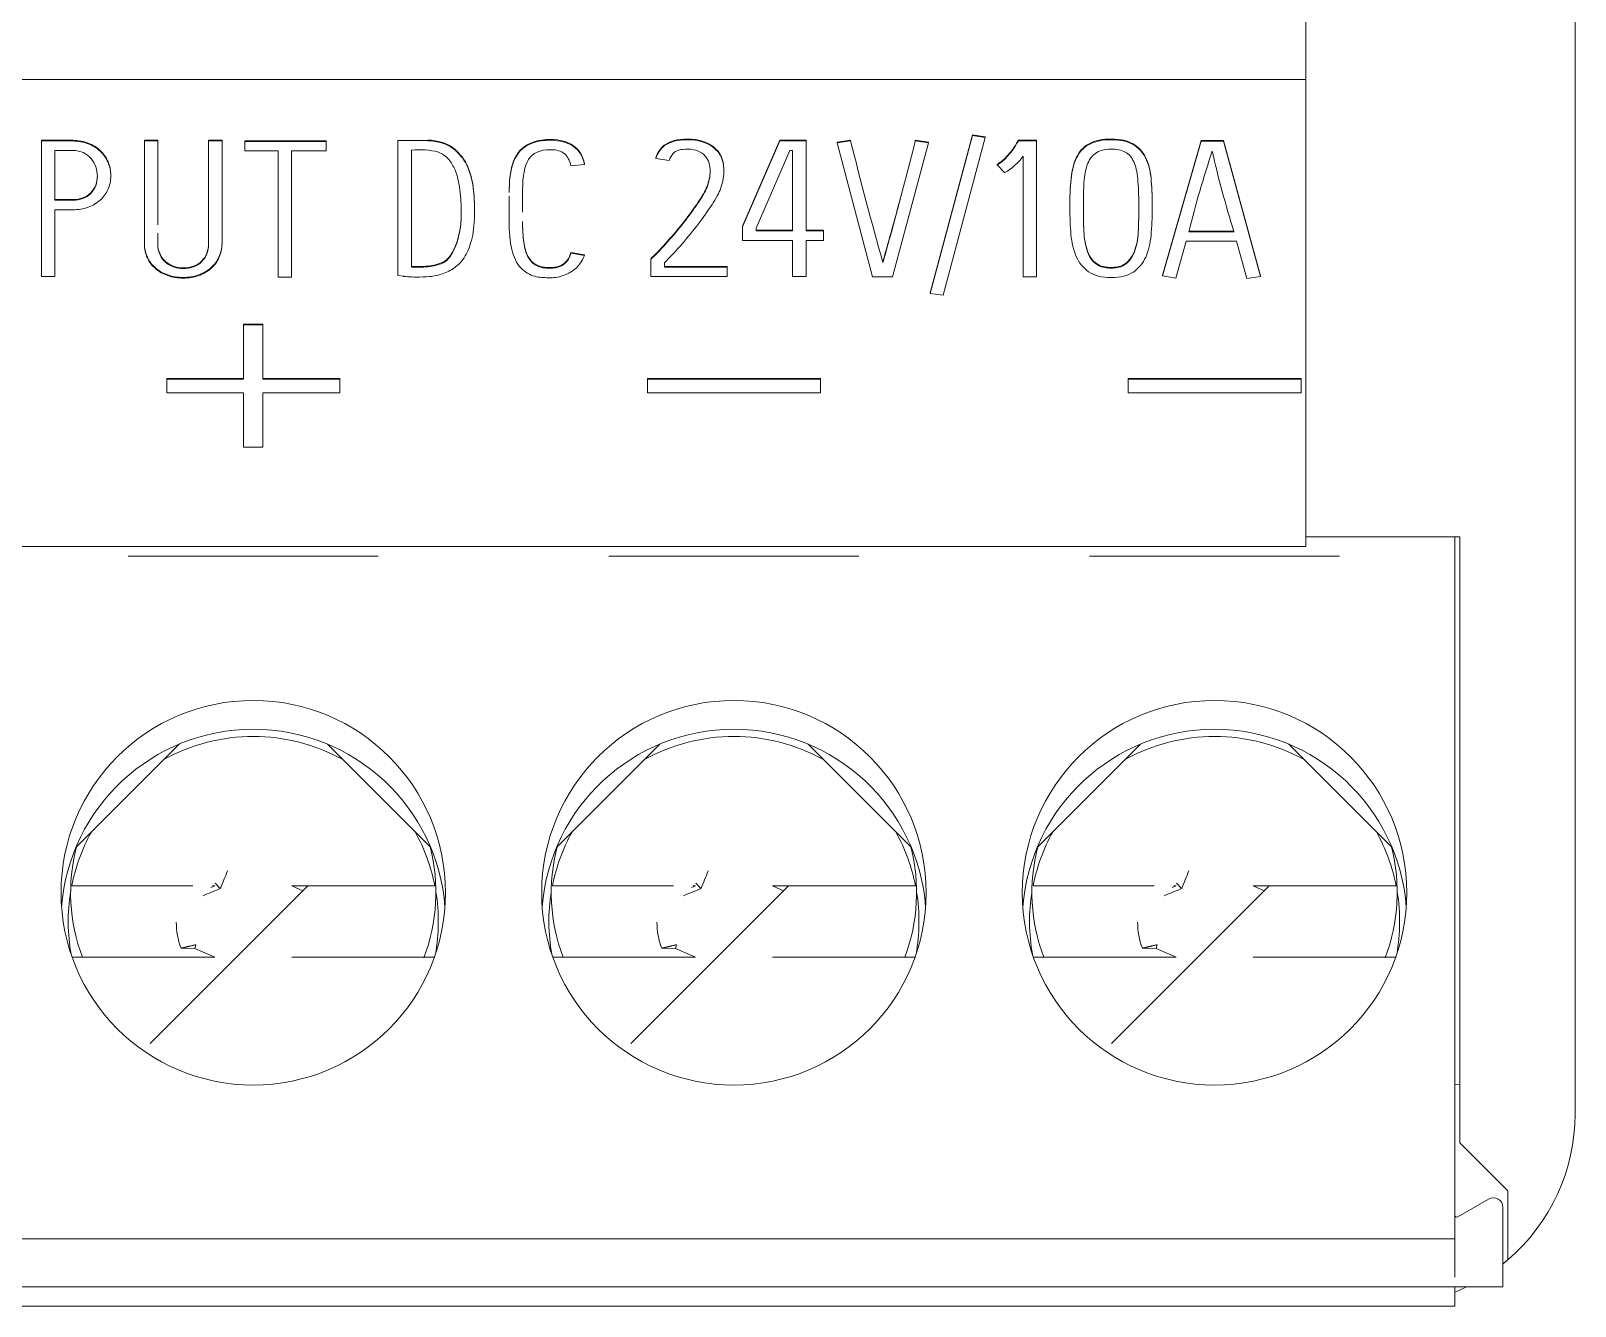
# Model space of a CAD drawing. Header units: millimetres. Extents: x 0 to 14510, y -7775 to 297.
# Drawn here: x 1451.96 to 1468.02, y -1924.46 to -1911.19 of the extents above; entities that cross this region are included whole.
import ezdxf

# ---------------------------------------------------------------- set-up
doc = ezdxf.new("R2010")
doc.units = ezdxf.units.MM
doc.layers.add('eProC - L2', color=41, linetype='Continuous', lineweight=20)

msp = doc.modelspace()

# ---------------------------------------------------------------- linework, layer by layer
at = {"layer": 'eProC - L2', "linetype": 'Continuous'}
for p, q in [((1468.019, -1892.975), (1468.019, -1922.457)), ((1465.219, -1911.699), (1465.219, -1902.681)), ((1465.219, -1911.699), (1465.219, -1906.121)), ((1400.515, -1911.699), (1465.219, -1911.699)), ((1465.219, -1911.699), (1465.219, -1912.053)), ((1465.219, -1912.053), (1465.219, -1911.699)), ((1465.219, -1912.053), (1465.219, -1916.557)), ((1465.219, -1916.457), (1465.219, -1912.053)), ((1452.067, -1912.338), (1452.067, -1912.331)), ((1452.067, -1912.331), (1452.391, -1912.331)), ((1452.067, -1912.338), (1452.391, -1912.338)), ((1452.067, -1913.748), (1452.067, -1912.338)), ((1453.136, -1912.338), (1453.136, -1912.331)), ((1453.136, -1912.331), (1453.275, -1912.331)), ((1453.136, -1912.338), (1453.275, -1912.338)), ((1453.275, -1912.338), (1453.275, -1912.331)), ((1453.804, -1912.338), (1453.804, -1912.331)), ((1453.804, -1912.331), (1453.944, -1912.331)), ((1453.804, -1912.338), (1453.944, -1912.338)), ((1453.944, -1912.338), (1453.944, -1912.331)), ((1454.18, -1912.344), (1454.18, -1912.336)), ((1454.18, -1912.336), (1455.027, -1912.336)), ((1454.18, -1912.344), (1455.027, -1912.344)), ((1454.18, -1912.442), (1454.18, -1912.344)), ((1455.027, -1912.344), (1455.027, -1912.336)), ((1455.027, -1912.344), (1455.027, -1912.442)), ((1455.774, -1912.335), (1455.774, -1912.328)), ((1455.774, -1913.738), (1455.774, -1912.335)), ((1456.084, -1912.335), (1456.084, -1912.328)), ((1459.357, -1913.223), (1459.747, -1912.331)), ((1459.357, -1913.23), (1459.747, -1912.338)), ((1459.747, -1912.338), (1459.747, -1912.331)), ((1459.747, -1912.331), (1460.019, -1912.331)), ((1459.747, -1912.338), (1460.019, -1912.338)), ((1460.019, -1912.338), (1460.019, -1912.331)), ((1460.019, -1912.338), (1460.019, -1913.274)), ((1460.344, -1912.349), (1460.483, -1912.328)), ((1460.344, -1912.356), (1460.483, -1912.335)), ((1460.344, -1912.356), (1460.344, -1912.349)), ((1460.711, -1913.751), (1460.344, -1912.356)), ((1460.483, -1912.335), (1460.483, -1912.328)), ((1461.293, -1912.356), (1460.92, -1913.751)), ((1461.155, -1912.338), (1461.155, -1912.331)), ((1461.155, -1912.331), (1461.293, -1912.349)), ((1461.155, -1912.338), (1461.293, -1912.356)), ((1461.293, -1912.356), (1461.293, -1912.349)), ((1461.31, -1913.918), (1461.75, -1912.274)), ((1461.31, -1913.925), (1461.75, -1912.281)), ((1461.884, -1912.301), (1461.444, -1913.943)), ((1461.75, -1912.281), (1461.75, -1912.274)), ((1461.75, -1912.274), (1461.884, -1912.294)), ((1461.75, -1912.281), (1461.884, -1912.301)), ((1461.884, -1912.301), (1461.884, -1912.294)), ((1462.229, -1912.338), (1462.229, -1912.331)), ((1462.229, -1912.331), (1462.418, -1912.331)), ((1462.229, -1912.338), (1462.418, -1912.338)), ((1462.418, -1912.338), (1462.418, -1912.331)), ((1462.418, -1912.338), (1462.418, -1913.751)), ((1463.727, -1913.735), (1464.131, -1912.334)), ((1463.727, -1913.742), (1464.131, -1912.341)), ((1464.131, -1912.341), (1464.131, -1912.334)), ((1464.131, -1912.334), (1464.36, -1912.334)), ((1464.131, -1912.341), (1464.36, -1912.341)), ((1464.36, -1912.341), (1464.36, -1912.334)), ((1464.36, -1912.334), (1464.745, -1913.74)), ((1464.36, -1912.341), (1464.745, -1913.747)), ((1452.206, -1912.436), (1452.206, -1912.955)), ((1454.528, -1912.442), (1454.18, -1912.442)), ((1454.528, -1913.754), (1454.528, -1912.442)), ((1455.027, -1912.442), (1454.668, -1912.442)), ((1454.668, -1912.442), (1454.668, -1913.754)), ((1455.914, -1912.435), (1455.914, -1913.652)), ((1458.456, -1912.519), (1458.456, -1912.512)), ((1458.594, -1912.542), (1458.456, -1912.519)), ((1459.852, -1912.438), (1459.499, -1913.245)), ((1459.877, -1912.438), (1459.852, -1912.438)), ((1459.877, -1913.274), (1459.877, -1912.438)), ((1462.278, -1913.751), (1462.278, -1912.496)), ((1457.714, -1912.581), (1457.574, -1912.595)), ((1457.714, -1912.581), (1457.714, -1912.574)), ((1459.163, -1912.632), (1459.163, -1912.625)), ((1462.008, -1912.586), (1462.008, -1912.579)), ((1462.088, -1912.668), (1462.008, -1912.586)), ((1452.786, -1912.703), (1452.786, -1912.696)), ((1463.62, -1913.006), (1463.62, -1912.999)), ((1452.206, -1913.053), (1452.206, -1913.748)), ((1456.571, -1913.074), (1456.571, -1913.067)), ((1462.763, -1913.035), (1462.763, -1913.042)), ((1462.904, -1913.041), (1462.904, -1913.042)), ((1459.357, -1913.23), (1459.357, -1913.223)), ((1459.357, -1913.373), (1459.357, -1913.23)), ((1459.499, -1913.245), (1459.499, -1913.274)), ((1459.499, -1913.267), (1459.877, -1913.267)), ((1459.499, -1913.274), (1459.877, -1913.274)), ((1460.019, -1913.267), (1460.202, -1913.267)), ((1460.019, -1913.274), (1460.202, -1913.274)), ((1460.202, -1913.274), (1460.202, -1913.267)), ((1460.202, -1913.274), (1460.202, -1913.373)), ((1464.001, -1913.282), (1464.471, -1913.282)), ((1464.003, -1913.275), (1464.471, -1913.275)), ((1457.574, -1913.505), (1457.574, -1913.498)), ((1457.574, -1913.498), (1457.714, -1913.521)), ((1459.877, -1913.373), (1459.357, -1913.373)), ((1459.877, -1913.748), (1459.877, -1913.373)), ((1460.202, -1913.373), (1460.019, -1913.373)), ((1460.019, -1913.373), (1460.019, -1913.748)), ((1463.973, -1913.38), (1463.865, -1913.764)), ((1464.498, -1913.38), (1463.973, -1913.38)), ((1464.606, -1913.767), (1464.498, -1913.38)), ((1457.574, -1913.505), (1457.714, -1913.528)), ((1457.714, -1913.528), (1457.714, -1913.521)), ((1458.406, -1913.565), (1458.416, -1913.551)), ((1458.406, -1913.572), (1458.416, -1913.558)), ((1458.406, -1913.572), (1458.406, -1913.565)), ((1458.406, -1913.748), (1458.406, -1913.572)), ((1458.416, -1913.558), (1458.416, -1913.551)), ((1458.547, -1913.605), (1458.547, -1913.649)), ((1458.547, -1913.642), (1459.198, -1913.642)), ((1458.547, -1913.649), (1459.198, -1913.649)), ((1459.198, -1913.649), (1459.198, -1913.642)), ((1459.198, -1913.649), (1459.198, -1913.748)), ((1460.818, -1913.6), (1460.818, -1913.593)), ((1463.193, -1913.66), (1463.193, -1913.653)), ((1452.206, -1913.748), (1452.067, -1913.748)), ((1454.668, -1913.754), (1454.528, -1913.754)), ((1455.833, -1913.745), (1455.774, -1913.738)), ((1459.198, -1913.748), (1458.406, -1913.748)), ((1460.019, -1913.748), (1459.877, -1913.748)), ((1460.92, -1913.751), (1460.711, -1913.751)), ((1462.418, -1913.751), (1462.278, -1913.751)), ((1463.727, -1913.742), (1463.727, -1913.735)), ((1463.865, -1913.764), (1463.727, -1913.742)), ((1464.745, -1913.747), (1464.606, -1913.767)), ((1464.745, -1913.747), (1464.745, -1913.74)), ((1461.31, -1913.925), (1461.31, -1913.918)), ((1461.444, -1913.943), (1461.31, -1913.925)), ((1454.169, -1914.25), (1454.169, -1914.243)), ((1454.369, -1914.243), (1454.169, -1914.243)), ((1454.169, -1914.25), (1454.169, -1914.816)), ((1454.369, -1914.25), (1454.169, -1914.25)), ((1454.369, -1914.25), (1454.369, -1914.243)), ((1454.369, -1914.816), (1454.369, -1914.25)), ((1453.369, -1914.816), (1453.369, -1914.808)), ((1454.169, -1914.808), (1453.369, -1914.808)), ((1454.169, -1914.816), (1453.369, -1914.816)), ((1453.369, -1914.816), (1453.369, -1914.957)), ((1455.169, -1914.808), (1454.369, -1914.808)), ((1455.169, -1914.816), (1454.369, -1914.816)), ((1455.169, -1914.816), (1455.169, -1914.808)), ((1455.169, -1914.957), (1455.169, -1914.816)), ((1458.369, -1914.816), (1458.369, -1914.808)), ((1458.369, -1914.808), (1460.169, -1914.808)), ((1458.369, -1914.957), (1458.369, -1914.816)), ((1458.369, -1914.816), (1460.169, -1914.816)), ((1460.169, -1914.816), (1460.169, -1914.808)), ((1460.169, -1914.816), (1460.169, -1914.957)), ((1463.369, -1914.816), (1463.369, -1914.808)), ((1463.369, -1914.808), (1465.169, -1914.808)), ((1463.369, -1914.957), (1463.369, -1914.816)), ((1463.369, -1914.816), (1465.169, -1914.816)), ((1465.169, -1914.816), (1465.169, -1914.808)), ((1465.169, -1914.816), (1465.169, -1914.957)), ((1453.369, -1914.957), (1454.169, -1914.957)), ((1454.169, -1914.957), (1454.169, -1915.523)), ((1454.369, -1914.957), (1455.169, -1914.957)), ((1454.369, -1915.523), (1454.369, -1914.957)), ((1460.169, -1914.957), (1458.369, -1914.957)), ((1465.169, -1914.957), (1463.369, -1914.957)), ((1454.169, -1915.523), (1454.369, -1915.523)), ((1466.819, -1916.457), (1465.219, -1916.457)), ((1466.769, -1916.457), (1466.769, -1916.681)), ((1466.819, -1922.757), (1466.819, -1916.457)), ((1466.819, -1916.457), (1466.819, -1922.149)), ((1465.219, -1916.557), (1436.619, -1916.557)), ((1452.969, -1916.657), (1455.569, -1916.657)), ((1457.969, -1916.657), (1460.569, -1916.657)), ((1462.969, -1916.657), (1465.569, -1916.657)), ((1466.769, -1916.873), (1466.769, -1916.657)), ((1466.769, -1916.873), (1466.769, -1917.173)), ((1466.769, -1922.357), (1466.769, -1917.173)), ((1452.424, -1919.686), (1453.499, -1918.611)), ((1455.04, -1918.611), (1456.115, -1919.686)), ((1457.424, -1919.686), (1458.499, -1918.611)), ((1460.04, -1918.611), (1461.115, -1919.686)), ((1462.424, -1919.686), (1463.499, -1918.611)), ((1465.04, -1918.611), (1466.115, -1919.686)), ((1455.174, -1918.757), (1455.18, -1918.751)), ((1460.174, -1918.757), (1460.18, -1918.751)), ((1465.174, -1918.757), (1465.18, -1918.751)), ((1453.872, -1920.059), (1453.926, -1920.114)), ((1458.872, -1920.059), (1458.926, -1920.114)), ((1463.872, -1920.059), (1463.926, -1920.114)), ((1452.381, -1920.085), (1452.585, -1920.085)), ((1452.585, -1920.085), (1453.641, -1920.085)), ((1454.836, -1920.085), (1453.196, -1921.725)), ((1453.828, -1920.103), (1453.868, -1920.085)), ((1453.846, -1920.085), (1453.868, -1920.085)), ((1454.897, -1920.085), (1454.671, -1920.085)), ((1454.671, -1920.085), (1454.785, -1920.136)), ((1454.897, -1920.085), (1455.954, -1920.085)), ((1455.954, -1920.085), (1456.158, -1920.085)), ((1457.381, -1920.085), (1457.585, -1920.085)), ((1457.585, -1920.085), (1458.641, -1920.085)), ((1459.836, -1920.085), (1458.196, -1921.725)), ((1458.828, -1920.103), (1458.868, -1920.085)), ((1458.846, -1920.085), (1458.868, -1920.085)), ((1459.897, -1920.085), (1459.671, -1920.085)), ((1459.671, -1920.085), (1459.785, -1920.136)), ((1459.897, -1920.085), (1460.954, -1920.085)), ((1460.954, -1920.085), (1461.158, -1920.085)), ((1462.381, -1920.085), (1462.585, -1920.085)), ((1462.585, -1920.085), (1463.641, -1920.085)), ((1464.836, -1920.085), (1463.196, -1921.725)), ((1463.828, -1920.103), (1463.868, -1920.085)), ((1463.846, -1920.085), (1463.868, -1920.085)), ((1464.897, -1920.085), (1464.671, -1920.085)), ((1464.671, -1920.085), (1464.785, -1920.136)), ((1464.897, -1920.085), (1465.954, -1920.085)), ((1465.954, -1920.085), (1466.158, -1920.085)), ((1453.662, -1920.736), (1453.67, -1920.698)), ((1458.662, -1920.736), (1458.67, -1920.698)), ((1463.662, -1920.736), (1463.67, -1920.698)), ((1452.585, -1920.828), (1452.381, -1920.828)), ((1452.585, -1920.828), (1453.641, -1920.828)), ((1453.662, -1920.736), (1453.518, -1920.734)), ((1453.641, -1920.828), (1453.868, -1920.828)), ((1453.868, -1920.828), (1453.662, -1920.736)), ((1454.897, -1920.828), (1454.671, -1920.828)), ((1454.897, -1920.828), (1455.954, -1920.828)), ((1456.158, -1920.828), (1455.954, -1920.828)), ((1457.585, -1920.828), (1457.381, -1920.828)), ((1457.585, -1920.828), (1458.641, -1920.828)), ((1458.662, -1920.736), (1458.518, -1920.734)), ((1458.641, -1920.828), (1458.868, -1920.828)), ((1458.868, -1920.828), (1458.662, -1920.736)), ((1459.897, -1920.828), (1459.671, -1920.828)), ((1459.897, -1920.828), (1460.954, -1920.828)), ((1461.158, -1920.828), (1460.954, -1920.828)), ((1462.585, -1920.828), (1462.381, -1920.828)), ((1462.585, -1920.828), (1463.641, -1920.828)), ((1463.662, -1920.736), (1463.518, -1920.734)), ((1463.641, -1920.828), (1463.868, -1920.828)), ((1463.868, -1920.828), (1463.662, -1920.736)), ((1464.897, -1920.828), (1464.671, -1920.828)), ((1464.897, -1920.828), (1465.954, -1920.828)), ((1466.158, -1920.828), (1465.954, -1920.828)), ((1466.819, -1922.149), (1466.769, -1922.153)), ((1466.769, -1922.357), (1466.769, -1922.657)), ((1466.769, -1922.357), (1466.769, -1923.257)), ((1466.819, -1922.757), (1467.212, -1923.15)), ((1466.769, -1923.257), (1466.769, -1923.757)), ((1467.212, -1923.15), (1467.319, -1923.257)), ((1467.319, -1923.257), (1467.319, -1923.976)), ((1466.799, -1923.528), (1467.119, -1923.343)), ((1467.269, -1923.43), (1467.269, -1924.257)), ((1436.769, -1923.757), (1466.769, -1923.757)), ((1466.769, -1923.757), (1466.769, -1924.157)), ((1437.269, -1924.257), (1467.269, -1924.257)), ((1466.769, -1924.257), (1466.769, -1924.457)), ((1436.769, -1924.457), (1466.769, -1924.457))]:
    msp.add_line(p, q, dxfattribs=at)
for centre in [(1454.269, -1920.157), (1459.269, -1920.157), (1464.269, -1920.157)]:
    msp.add_circle(centre, 2, dxfattribs=at)
for centre, radius, start, end in [((1455.929, -1919.053), 6.72, 88.6783, 91.3217), ((1506.89, -1900.725), 47.838, 194.0465, 195.614), ((1423.1, -1902.837), 39.224, 344.0728, 345.9815), ((1423.1, -1902.83), 39.224, 345.9724, 345.9815), ((1456.004, -1913.174), 0.745, 75.1258, 96.9356), ((1458.716, -1912.594), 0.273, 129.1977, 162.6219), ((1458.716, -1912.601), 0.273, 129.1977, 162.6219), ((1461.769, -1912.122), 0.632, 300.3461, 323.7656), ((1474.103, -1915.773), 10.405, 161.3386, 166.1456), ((1474.367, -1910.163), 10.376, 192.6956, 197.4886), ((1423.1, -1902.83), 39.224, 344.0728, 345.1315), ((1454.269, -1920.457), 2, 4.3012, 175.6988), ((1459.269, -1920.457), 2, 4.3012, 175.6988), ((1464.269, -1920.457), 2, 4.3012, 175.6988), ((1454.269, -1920.457), 1.925, 61.0462, 118.9538), ((1459.269, -1920.457), 1.925, 61.0462, 118.9538), ((1464.269, -1920.457), 1.925, 61.0462, 118.9538), ((1454.269, -1920.457), 1.925, 151.0462, 168.8748), ((1454.269, -1920.457), 1.925, 11.1252, 28.9538), ((1459.269, -1920.457), 1.925, 151.0462, 168.8748), ((1459.269, -1920.457), 1.925, 11.1252, 28.9538), ((1464.269, -1920.457), 1.925, 151.0462, 168.8748), ((1464.269, -1920.457), 1.925, 11.1252, 28.9538), ((1454.269, -1920.157), 1.9, 165.4541, 200.6946), ((1454.269, -1920.157), 1.9, 339.1032, 14.5459), ((1459.269, -1920.157), 1.9, 165.4541, 200.6946), ((1459.269, -1920.157), 1.9, 339.3054, 14.5459), ((1464.269, -1920.157), 1.9, 165.4541, 200.6946), ((1464.269, -1920.157), 1.9, 339.1032, 14.5459), ((1442.845, -1915.528), 11.993, 337.5205, 338.4637), ((1447.845, -1915.528), 11.993, 337.5205, 338.4637), ((1452.845, -1915.528), 11.993, 337.5205, 338.4637), ((1454.269, -1920.457), 1.925, 170.7516, 190.192), ((1449.341, -1909.033), 11.992, 291.5364, 292.4795), ((1454.269, -1920.457), 1.925, 349.808, 9.2484), ((1459.269, -1920.457), 1.925, 170.7516, 190.192), ((1454.341, -1909.033), 11.992, 291.5364, 292.4795), ((1459.269, -1920.457), 1.925, 349.808, 9.2484), ((1464.269, -1920.457), 1.925, 170.7516, 190.192), ((1459.341, -1909.033), 11.992, 291.5364, 292.4795), ((1464.269, -1920.457), 1.925, 349.808, 9.2484), ((1454.269, -1920.457), 0.801, 180.4339, 200.2434), ((1459.269, -1920.457), 0.801, 180.4339, 200.2434), ((1464.269, -1920.457), 0.801, 180.4339, 200.2434), ((1466.019, -1922.457), 2, 310.5416, 0), ((1467.169, -1923.43), 0.1, 0, 120), ((1466.789, -1923.511), 0.02, 180, 300), ((1466.019, -1922.457), 2, 308.6881, 310.5416), ((1466.019, -1922.457), 2, 292.0293, 295.8393)]:
    msp.add_arc(centre, radius, start, end, dxfattribs=at)
for points, knots in [([(1452.391, -1912.338), (1452.449, -1912.338), (1452.501, -1912.348), (1452.599, -1912.385), (1452.641, -1912.411), (1452.676, -1912.444), (1452.711, -1912.476), (1452.738, -1912.514), (1452.758, -1912.56), (1452.777, -1912.605), (1452.786, -1912.652), (1452.786, -1912.753), (1452.777, -1912.801), (1452.738, -1912.886), (1452.71, -1912.923), (1452.676, -1912.954), (1452.641, -1912.985), (1452.599, -1913.01), (1452.501, -1913.045), (1452.448, -1913.054), (1452.391, -1913.053), (1452.329, -1913.052), (1452.268, -1913.053), (1452.206, -1913.053)], [0, 0, 0, 0, 0.103248, 0.103248, 0.206496, 0.206496, 0.206496, 0.320516, 0.320516, 0.320516, 0.442342, 0.442342, 0.561953, 0.561953, 0.681564, 0.681564, 0.681564, 0.783483, 0.783483, 0.885402, 0.885402, 0.885402, 1, 1, 1, 1]), ([(1452.391, -1912.331), (1452.449, -1912.331), (1452.501, -1912.341), (1452.599, -1912.378), (1452.641, -1912.404), (1452.676, -1912.437), (1452.711, -1912.469), (1452.738, -1912.507), (1452.758, -1912.553), (1452.777, -1912.598), (1452.786, -1912.645), (1452.786, -1912.696)], [0, 0, 0, 0, 0.103248, 0.103248, 0.2064961, 0.2064961, 0.2064961, 0.3205159, 0.3205159, 0.3205159, 0.4423421, 0.4423421, 0.4423421, 0.4423421]), ([(1453.944, -1912.366), (1453.944, -1912.712), (1453.944, -1913.057), (1453.944, -1913.403), (1453.944, -1913.456), (1453.933, -1913.503), (1453.891, -1913.59), (1453.862, -1913.628), (1453.826, -1913.659), (1453.789, -1913.69), (1453.748, -1913.715), (1453.699, -1913.732), (1453.65, -1913.749), (1453.597, -1913.757), (1453.483, -1913.757), (1453.429, -1913.748), (1453.332, -1913.715), (1453.29, -1913.691), (1453.253, -1913.659), (1453.217, -1913.629), (1453.188, -1913.59), (1453.146, -1913.503), (1453.136, -1913.456), (1453.136, -1913.403), (1453.136, -1913.045), (1453.136, -1912.688), (1453.136, -1912.331)], [0.0111349, 0.0111349, 0.0111349, 0.0111349, 0.3393097, 0.3393097, 0.3393097, 0.3828558, 0.3828558, 0.4264019, 0.4264019, 0.4264019, 0.4630389, 0.4630389, 0.4630389, 0.5005131, 0.5005131, 0.5371357, 0.5371357, 0.5737583, 0.5737583, 0.5737583, 0.6172229, 0.6172229, 0.6606874, 0.6606874, 0.6606874, 1, 1, 1, 1]), ([(1453.944, -1912.338), (1453.944, -1912.695), (1453.944, -1913.053), (1453.944, -1913.41), (1453.944, -1913.463), (1453.933, -1913.51), (1453.891, -1913.597), (1453.862, -1913.636), (1453.826, -1913.666), (1453.789, -1913.697), (1453.748, -1913.722), (1453.699, -1913.739), (1453.65, -1913.756), (1453.597, -1913.764), (1453.483, -1913.764), (1453.429, -1913.755), (1453.332, -1913.722), (1453.29, -1913.698), (1453.253, -1913.666), (1453.217, -1913.636), (1453.188, -1913.597), (1453.146, -1913.51), (1453.136, -1913.463), (1453.136, -1913.41), (1453.136, -1913.053), (1453.136, -1912.695), (1453.136, -1912.338)], [0, 0, 0, 0, 0.33931, 0.33931, 0.33931, 0.382856, 0.382856, 0.426402, 0.426402, 0.426402, 0.463039, 0.463039, 0.463039, 0.500513, 0.500513, 0.537136, 0.537136, 0.573758, 0.573758, 0.573758, 0.617223, 0.617223, 0.660687, 0.660687, 0.660687, 1, 1, 1, 1]), ([(1453.275, -1913.298), (1453.275, -1913.335), (1453.275, -1913.373), (1453.275, -1913.411), (1453.275, -1913.454), (1453.283, -1913.492), (1453.299, -1913.524), (1453.314, -1913.556), (1453.336, -1913.582), (1453.361, -1913.603), (1453.385, -1913.624), (1453.413, -1913.639), (1453.445, -1913.649), (1453.477, -1913.66), (1453.508, -1913.665), (1453.619, -1913.665), (1453.684, -1913.642), (1453.732, -1913.594), (1453.78, -1913.547), (1453.804, -1913.486), (1453.804, -1913.411), (1453.804, -1913.053), (1453.804, -1912.696), (1453.804, -1912.338)], [0.3367044, 0.3367044, 0.3367044, 0.3367044, 0.3763451, 0.3763451, 0.3763451, 0.416712, 0.416712, 0.416712, 0.4485342, 0.4485342, 0.4485342, 0.4752263, 0.4752263, 0.4752263, 0.4980085, 0.4980085, 0.5559134, 0.5559134, 0.5559134, 0.6236448, 0.6236448, 0.6236448, 1, 1, 1, 1]), ([(1456.084, -1912.335), (1456.191, -1912.34), (1456.277, -1912.365), (1456.341, -1912.412), (1456.405, -1912.46), (1456.455, -1912.518), (1456.524, -1912.659), (1456.546, -1912.738), (1456.556, -1912.824), (1456.567, -1912.91), (1456.571, -1912.994), (1456.571, -1913.18), (1456.563, -1913.271), (1456.545, -1913.347), (1456.526, -1913.421), (1456.504, -1913.484), (1456.443, -1913.584), (1456.407, -1913.623), (1456.366, -1913.653), (1456.327, -1913.682), (1456.283, -1913.704), (1456.239, -1913.719), (1456.195, -1913.734), (1456.149, -1913.744), (1456.055, -1913.752), (1456.01, -1913.754), (1455.929, -1913.754), (1455.897, -1913.752), (1455.873, -1913.75), (1455.85, -1913.748), (1455.835, -1913.746), (1455.833, -1913.745)], [0, 0, 0, 0, 0.105776, 0.105776, 0.105776, 0.222541, 0.222541, 0.339306, 0.339306, 0.339306, 0.456396, 0.456396, 0.612971, 0.612971, 0.612971, 0.700843, 0.700843, 0.788715, 0.788715, 0.788715, 0.847324, 0.847324, 0.847324, 0.895996, 0.895996, 0.944668, 0.944668, 0.984751, 0.984751, 0.984751, 1, 1, 1, 1]), ([(1456.084, -1912.328), (1456.191, -1912.333), (1456.277, -1912.358), (1456.341, -1912.405), (1456.405, -1912.453), (1456.455, -1912.511), (1456.524, -1912.652), (1456.546, -1912.731), (1456.556, -1912.817), (1456.567, -1912.903), (1456.571, -1912.987), (1456.571, -1913.067)], [0, 0, 0, 0, 0.1057758, 0.1057758, 0.1057758, 0.2225407, 0.2225407, 0.3393056, 0.3393056, 0.3393056, 0.4563962, 0.4563962, 0.4563962, 0.4563962]), ([(1456.932, -1912.866), (1456.932, -1912.856), (1456.932, -1912.847), (1456.932, -1912.838), (1456.932, -1912.701), (1456.952, -1912.593), (1456.99, -1912.516), (1457.028, -1912.438), (1457.092, -1912.384), (1457.179, -1912.35)], [0.7131019, 0.7131019, 0.7131019, 0.7131019, 0.7269263, 0.7269263, 0.7269263, 0.8906961, 0.8906961, 0.8906961, 1, 1, 1, 1]), ([(1456.932, -1912.873), (1456.932, -1912.863), (1456.932, -1912.854), (1456.932, -1912.845), (1456.932, -1912.708), (1456.952, -1912.6), (1456.99, -1912.523), (1457.028, -1912.445), (1457.092, -1912.391), (1457.179, -1912.357)], [0.7131019, 0.7131019, 0.7131019, 0.7131019, 0.7269263, 0.7269263, 0.7269263, 0.8906961, 0.8906961, 0.8906961, 1, 1, 1, 1]), ([(1457.179, -1912.35), (1457.234, -1912.329), (1457.297, -1912.323), (1457.462, -1912.323), (1457.54, -1912.345), (1457.659, -1912.43), (1457.697, -1912.493), (1457.714, -1912.574)], [0, 0, 0, 0, 0.243781, 0.243781, 0.621891, 0.621891, 1, 1, 1, 1]), ([(1457.179, -1912.357), (1457.234, -1912.336), (1457.297, -1912.331), (1457.462, -1912.331), (1457.54, -1912.352), (1457.659, -1912.437), (1457.697, -1912.5), (1457.714, -1912.581)], [0, 0, 0, 0, 0.243781, 0.243781, 0.621891, 0.621891, 1, 1, 1, 1]), ([(1458.544, -1912.382), (1458.602, -1912.339), (1458.682, -1912.318), (1458.899, -1912.318), (1458.988, -1912.346), (1459.127, -1912.455), (1459.163, -1912.53), (1459.163, -1912.625)], [0, 0, 0, 0, 0.1197339, 0.1197339, 0.2469513, 0.2469513, 0.3741686, 0.3741686, 0.3741686, 0.3741686]), ([(1458.544, -1912.389), (1458.602, -1912.346), (1458.682, -1912.325), (1458.899, -1912.325), (1458.988, -1912.353), (1459.127, -1912.462), (1459.163, -1912.537), (1459.163, -1912.632), (1459.163, -1912.642), (1459.163, -1912.652), (1459.163, -1912.661), (1459.163, -1912.723), (1459.149, -1912.787), (1459.125, -1912.849), (1459.105, -1912.899), (1459.069, -1912.957), (1459.025, -1913.023), (1458.98, -1913.089), (1458.933, -1913.157), (1458.825, -1913.295), (1458.77, -1913.362), (1458.712, -1913.429), (1458.654, -1913.496), (1458.598, -1913.554), (1458.547, -1913.605)], [0, 0, 0, 0, 0.119734, 0.119734, 0.246951, 0.246951, 0.374169, 0.374169, 0.374169, 0.39084, 0.39084, 0.39084, 0.500936, 0.500936, 0.500936, 0.609611, 0.609611, 0.609611, 0.743716, 0.743716, 0.87782, 0.87782, 0.87782, 1, 1, 1, 1]), ([(1462.008, -1912.579), (1462.026, -1912.57), (1462.045, -1912.557), (1462.066, -1912.539), (1462.086, -1912.522), (1462.105, -1912.503), (1462.123, -1912.481), (1462.141, -1912.461), (1462.159, -1912.44), (1462.188, -1912.397), (1462.2, -1912.377), (1462.209, -1912.361), (1462.214, -1912.35), (1462.222, -1912.341), (1462.229, -1912.331)], [0, 0, 0, 0, 0.193535, 0.193535, 0.193535, 0.432318, 0.432318, 0.432318, 0.660697, 0.660697, 0.889076, 0.889076, 0.889076, 1, 1, 1, 1]), ([(1462.008, -1912.586), (1462.026, -1912.577), (1462.045, -1912.564), (1462.066, -1912.546), (1462.086, -1912.529), (1462.105, -1912.51), (1462.123, -1912.488), (1462.141, -1912.468), (1462.159, -1912.447), (1462.188, -1912.404), (1462.2, -1912.384), (1462.209, -1912.368), (1462.214, -1912.358), (1462.222, -1912.348), (1462.229, -1912.338)], [0, 0, 0, 0, 0.193535, 0.193535, 0.193535, 0.432318, 0.432318, 0.432318, 0.660697, 0.660697, 0.889076, 0.889076, 0.889076, 1, 1, 1, 1]), ([(1462.763, -1913.035), (1462.763, -1913.023), (1462.763, -1913.01), (1462.763, -1912.998), (1462.763, -1912.882), (1462.77, -1912.781), (1462.791, -1912.61), (1462.813, -1912.541), (1462.845, -1912.484), (1462.876, -1912.428), (1462.921, -1912.387), (1462.977, -1912.36), (1463.034, -1912.332), (1463.105, -1912.318), (1463.193, -1912.318)], [0.7486728, 0.7486728, 0.7486728, 0.7486728, 0.7593398, 0.7593398, 0.7593398, 0.8339244, 0.8339244, 0.9085089, 0.9085089, 0.9085089, 0.9539544, 0.9539544, 0.9539544, 1, 1, 1, 1]), ([(1463.193, -1912.325), (1463.289, -1912.325), (1463.365, -1912.342), (1463.421, -1912.375), (1463.478, -1912.409), (1463.521, -1912.455), (1463.551, -1912.514), (1463.582, -1912.574), (1463.6, -1912.646), (1463.608, -1912.73), (1463.616, -1912.813), (1463.62, -1912.905), (1463.62, -1913.005), (1463.62, -1913.017), (1463.62, -1913.03), (1463.62, -1913.042), (1463.62, -1913.139), (1463.616, -1913.231), (1463.608, -1913.317), (1463.6, -1913.404), (1463.581, -1913.48), (1463.553, -1913.545), (1463.523, -1913.611), (1463.482, -1913.662), (1463.424, -1913.701), (1463.366, -1913.739), (1463.291, -1913.758), (1463.094, -1913.758), (1463.017, -1913.739), (1462.902, -1913.658), (1462.859, -1913.605), (1462.83, -1913.538), (1462.801, -1913.472), (1462.782, -1913.396), (1462.775, -1913.31), (1462.768, -1913.224), (1462.763, -1913.135), (1462.763, -1913.042), (1462.763, -1913.03), (1462.763, -1913.017), (1462.763, -1913.005), (1462.763, -1912.889), (1462.77, -1912.788), (1462.791, -1912.618), (1462.813, -1912.548), (1462.845, -1912.491), (1462.876, -1912.435), (1462.921, -1912.394), (1462.977, -1912.367), (1463.034, -1912.34), (1463.105, -1912.325), (1463.193, -1912.325)], [0, 0, 0, 0, 0.049607, 0.049607, 0.049607, 0.098114, 0.098114, 0.098114, 0.161237, 0.161237, 0.161237, 0.240226, 0.240226, 0.240226, 0.250893, 0.250893, 0.250893, 0.32988, 0.32988, 0.32988, 0.396591, 0.396591, 0.396591, 0.448818, 0.448818, 0.448818, 0.501311, 0.501311, 0.553803, 0.553803, 0.605102, 0.605102, 0.605102, 0.671819, 0.671819, 0.671819, 0.748673, 0.748673, 0.748673, 0.75934, 0.75934, 0.75934, 0.833924, 0.833924, 0.908509, 0.908509, 0.908509, 0.953954, 0.953954, 0.953954, 1, 1, 1, 1]), ([(1463.193, -1912.318), (1463.289, -1912.318), (1463.365, -1912.335), (1463.421, -1912.368), (1463.478, -1912.402), (1463.521, -1912.448), (1463.551, -1912.507), (1463.582, -1912.567), (1463.6, -1912.639), (1463.608, -1912.723), (1463.616, -1912.806), (1463.62, -1912.897), (1463.62, -1912.998), (1463.62, -1912.998), (1463.62, -1912.998), (1463.62, -1912.999)], [0, 0, 0, 0, 0.049607, 0.049607, 0.049607, 0.0981139, 0.0981139, 0.0981139, 0.1612368, 0.1612368, 0.1612368, 0.2402255, 0.2402255, 0.2402255, 0.2404842, 0.2404842, 0.2404842, 0.2404842]), ([(1452.206, -1912.955), (1452.268, -1912.955), (1452.329, -1912.955), (1452.391, -1912.955), (1452.469, -1912.955), (1452.532, -1912.931), (1452.624, -1912.837), (1452.647, -1912.776), (1452.647, -1912.67), (1452.641, -1912.638), (1452.63, -1912.606), (1452.619, -1912.574), (1452.603, -1912.545), (1452.561, -1912.495), (1452.534, -1912.474), (1452.471, -1912.445), (1452.434, -1912.436), (1452.391, -1912.436), (1452.329, -1912.436), (1452.268, -1912.436), (1452.206, -1912.436)], [0, 0, 0, 0, 0.135572, 0.135572, 0.135572, 0.32386, 0.32386, 0.512148, 0.512148, 0.595567, 0.595567, 0.595567, 0.685189, 0.685189, 0.774811, 0.774811, 0.864433, 0.864433, 0.864433, 1, 1, 1, 1]), ([(1455.914, -1913.652), (1455.92, -1913.652), (1455.926, -1913.652), (1455.933, -1913.652), (1455.955, -1913.652), (1455.978, -1913.652), (1456.005, -1913.651), (1456.03, -1913.65), (1456.085, -1913.648), (1456.14, -1913.64), (1456.166, -1913.633), (1456.193, -1913.625), (1456.219, -1913.618), (1456.243, -1913.606), (1456.269, -1913.593), (1456.294, -1913.571), (1456.316, -1913.54), (1456.339, -1913.508), (1456.359, -1913.47), (1456.394, -1913.381), (1456.407, -1913.33), (1456.417, -1913.274), (1456.428, -1913.219), (1456.432, -1913.16), (1456.432, -1913.099), (1456.432, -1913.095), (1456.432, -1913.091), (1456.432, -1913.087), (1456.432, -1913.063), (1456.432, -1913.033), (1456.43, -1912.996), (1456.429, -1912.959), (1456.426, -1912.919), (1456.422, -1912.877), (1456.419, -1912.835), (1456.411, -1912.792), (1456.401, -1912.748), (1456.393, -1912.705), (1456.379, -1912.663), (1456.361, -1912.624), (1456.342, -1912.585), (1456.321, -1912.551), (1456.294, -1912.521), (1456.267, -1912.492), (1456.235, -1912.469), (1456.195, -1912.454)], [0, 0, 0, 0, 0.008856, 0.008856, 0.008856, 0.043656, 0.043656, 0.043656, 0.083236, 0.122815, 0.122815, 0.122815, 0.163946, 0.163946, 0.163946, 0.221652, 0.221652, 0.221652, 0.315776, 0.315776, 0.409899, 0.409899, 0.409899, 0.529733, 0.529733, 0.529733, 0.537957, 0.537957, 0.537957, 0.599958, 0.599958, 0.599958, 0.681019, 0.681019, 0.681019, 0.769548, 0.769548, 0.769548, 0.856043, 0.856043, 0.856043, 0.933529, 0.933529, 0.933529, 1, 1, 1, 1]), ([(1457.574, -1912.595), (1457.56, -1912.538), (1457.536, -1912.496), (1457.504, -1912.469), (1457.472, -1912.443), (1457.425, -1912.429), (1457.251, -1912.429), (1457.175, -1912.463), (1457.133, -1912.53), (1457.091, -1912.598), (1457.071, -1912.703), (1457.071, -1912.845), (1457.071, -1912.923), (1457.071, -1913.002), (1457.071, -1913.08)], [0, 0, 0, 0, 0.0711022, 0.0711022, 0.0711022, 0.1303217, 0.1303217, 0.233956, 0.233956, 0.233956, 0.3993716, 0.3993716, 0.3993716, 0.5209661, 0.5209661, 0.5209661, 0.5209661]), ([(1458.416, -1913.558), (1458.466, -1913.511), (1458.52, -1913.453), (1458.578, -1913.388), (1458.636, -1913.322), (1458.694, -1913.256), (1458.801, -1913.118), (1458.85, -1913.051), (1458.895, -1912.986), (1458.939, -1912.922), (1458.97, -1912.866), (1458.989, -1912.818), (1458.999, -1912.794), (1459.006, -1912.767), (1459.019, -1912.711), (1459.022, -1912.683), (1459.022, -1912.624), (1459.018, -1912.596), (1459.01, -1912.568), (1459.003, -1912.541), (1458.988, -1912.517), (1458.97, -1912.495), (1458.952, -1912.473), (1458.927, -1912.457), (1458.867, -1912.431), (1458.83, -1912.423), (1458.723, -1912.423), (1458.678, -1912.434), (1458.652, -1912.454), (1458.626, -1912.474), (1458.607, -1912.504), (1458.594, -1912.542)], [0, 0, 0, 0, 0.134005, 0.134005, 0.134005, 0.2838, 0.2838, 0.433595, 0.433595, 0.433595, 0.551635, 0.551635, 0.551635, 0.606495, 0.606495, 0.661354, 0.661354, 0.716214, 0.716214, 0.716214, 0.767821, 0.767821, 0.767821, 0.816081, 0.816081, 0.864341, 0.864341, 0.935999, 0.935999, 0.935999, 1, 1, 1, 1]), ([(1463.19, -1912.423), (1463.123, -1912.423), (1463.069, -1912.438), (1463.03, -1912.467), (1462.991, -1912.495), (1462.963, -1912.536), (1462.944, -1912.586), (1462.926, -1912.637), (1462.914, -1912.698), (1462.91, -1912.769), (1462.906, -1912.84), (1462.904, -1912.918), (1462.904, -1913.005), (1462.904, -1913.017), (1462.904, -1913.03), (1462.904, -1913.042), (1462.904, -1913.12), (1462.905, -1913.199), (1462.913, -1913.357), (1462.926, -1913.427), (1462.947, -1913.49), (1462.96, -1913.528), (1462.976, -1913.558), (1463.015, -1913.602), (1463.036, -1913.619), (1463.057, -1913.631), (1463.079, -1913.643), (1463.102, -1913.65), (1463.126, -1913.654), (1463.148, -1913.658), (1463.172, -1913.661), (1463.193, -1913.66)], [0, 0, 0, 0, 0.087119, 0.087119, 0.087119, 0.181136, 0.181136, 0.181136, 0.310097, 0.310097, 0.310097, 0.474684, 0.474684, 0.474684, 0.500595, 0.500595, 0.500595, 0.657442, 0.657442, 0.814289, 0.814289, 0.814289, 0.871595, 0.871595, 0.928902, 0.928902, 0.928902, 0.966628, 0.966628, 0.966628, 1, 1, 1, 1]), ([(1463.193, -1913.66), (1463.214, -1913.661), (1463.235, -1913.658), (1463.258, -1913.654), (1463.281, -1913.651), (1463.303, -1913.643), (1463.348, -1913.619), (1463.367, -1913.602), (1463.404, -1913.558), (1463.421, -1913.528), (1463.436, -1913.49), (1463.458, -1913.431), (1463.471, -1913.364), (1463.475, -1913.289), (1463.479, -1913.215), (1463.48, -1913.14), (1463.48, -1913.065), (1463.48, -1913.045), (1463.48, -1913.025), (1463.48, -1913.005), (1463.48, -1912.898), (1463.476, -1912.808), (1463.47, -1912.734), (1463.463, -1912.66), (1463.448, -1912.6), (1463.428, -1912.554), (1463.408, -1912.508), (1463.378, -1912.474), (1463.34, -1912.454), (1463.301, -1912.433), (1463.25, -1912.423), (1463.19, -1912.423)], [0, 0, 0, 0, 0.03266, 0.03266, 0.03266, 0.083048, 0.083048, 0.133437, 0.133437, 0.183826, 0.183826, 0.183826, 0.325067, 0.325067, 0.325067, 0.480863, 0.480863, 0.480863, 0.522874, 0.522874, 0.522874, 0.711702, 0.711702, 0.711702, 0.838424, 0.838424, 0.838424, 0.921904, 0.921904, 0.921904, 1, 1, 1, 1]), ([(1458.416, -1913.551), (1458.466, -1913.504), (1458.52, -1913.446), (1458.578, -1913.38), (1458.636, -1913.315), (1458.694, -1913.249), (1458.801, -1913.111), (1458.85, -1913.044), (1458.895, -1912.979), (1458.939, -1912.915), (1458.97, -1912.858), (1458.989, -1912.811), (1458.999, -1912.787), (1459.006, -1912.76), (1459.019, -1912.704), (1459.022, -1912.676), (1459.022, -1912.647), (1459.022, -1912.647), (1459.022, -1912.647)], [0, 0, 0, 0, 0.1340049, 0.1340049, 0.1340049, 0.2838002, 0.2838002, 0.4335955, 0.4335955, 0.4335955, 0.5516348, 0.5516348, 0.5516348, 0.6064946, 0.6064946, 0.6613544, 0.6613544, 0.6614152, 0.6614152, 0.6614152, 0.6614152]), ([(1452.206, -1912.948), (1452.268, -1912.948), (1452.329, -1912.948), (1452.391, -1912.948), (1452.469, -1912.948), (1452.532, -1912.924), (1452.624, -1912.83), (1452.647, -1912.769), (1452.647, -1912.696)], [0, 0, 0, 0, 0.1355722, 0.1355722, 0.1355722, 0.3238603, 0.3238603, 0.5118693, 0.5118693, 0.5118693, 0.5118693]), ([(1457.714, -1913.528), (1457.702, -1913.559), (1457.686, -1913.589), (1457.644, -1913.645), (1457.618, -1913.67), (1457.588, -1913.69), (1457.556, -1913.712), (1457.522, -1913.729), (1457.481, -1913.742), (1457.441, -1913.755), (1457.395, -1913.761), (1457.329, -1913.761), (1457.309, -1913.76), (1457.285, -1913.759), (1457.263, -1913.758), (1457.24, -1913.754), (1457.216, -1913.75), (1457.191, -1913.745), (1457.166, -1913.736), (1457.141, -1913.724), (1457.116, -1913.712), (1457.091, -1913.696), (1457.069, -1913.675), (1457.022, -1913.633), (1456.989, -1913.573), (1456.966, -1913.496), (1456.944, -1913.42), (1456.932, -1913.323), (1456.932, -1913.205), (1456.932, -1913.108), (1456.932, -1913.01), (1456.932, -1912.912)], [0, 0, 0, 0, 0.0471173, 0.0471173, 0.0942347, 0.0942347, 0.0942347, 0.140372, 0.140372, 0.140372, 0.1941412, 0.1941412, 0.2111209, 0.2111209, 0.2111209, 0.2363145, 0.2363145, 0.2363145, 0.2660562, 0.2660562, 0.2660562, 0.3014902, 0.3014902, 0.3014902, 0.3993594, 0.3993594, 0.3993594, 0.5460458, 0.5460458, 0.5460458, 0.6931469, 0.6931469, 0.6931469, 0.6931469]), ([(1463.193, -1913.653), (1463.214, -1913.654), (1463.235, -1913.651), (1463.258, -1913.647), (1463.281, -1913.644), (1463.303, -1913.636), (1463.348, -1913.612), (1463.367, -1913.595), (1463.404, -1913.55), (1463.421, -1913.521), (1463.436, -1913.483), (1463.458, -1913.424), (1463.471, -1913.357), (1463.475, -1913.282), (1463.479, -1913.208), (1463.48, -1913.132), (1463.48, -1913.058), (1463.48, -1913.038), (1463.48, -1913.018), (1463.48, -1912.998)], [0, 0, 0, 0, 0.0326598, 0.0326598, 0.0326598, 0.0830484, 0.0830484, 0.133437, 0.133437, 0.1838256, 0.1838256, 0.1838256, 0.3250673, 0.3250673, 0.3250673, 0.4808627, 0.4808627, 0.4808627, 0.5228739, 0.5228739, 0.5228739, 0.5228739]), ([(1455.914, -1913.645), (1455.92, -1913.645), (1455.926, -1913.645), (1455.933, -1913.645), (1455.955, -1913.645), (1455.978, -1913.645), (1456.005, -1913.644), (1456.03, -1913.643), (1456.085, -1913.641), (1456.14, -1913.633), (1456.166, -1913.626), (1456.193, -1913.618), (1456.219, -1913.611), (1456.243, -1913.599), (1456.269, -1913.585), (1456.294, -1913.563), (1456.316, -1913.533), (1456.339, -1913.501), (1456.359, -1913.463), (1456.394, -1913.374), (1456.407, -1913.323), (1456.417, -1913.267), (1456.428, -1913.212), (1456.432, -1913.153), (1456.432, -1913.092), (1456.432, -1913.088), (1456.432, -1913.084), (1456.432, -1913.08)], [0, 0, 0, 0, 0.0088557, 0.0088557, 0.0088557, 0.0436556, 0.0436556, 0.0436556, 0.0832355, 0.1228154, 0.1228154, 0.1228154, 0.1639465, 0.1639465, 0.1639465, 0.2216524, 0.2216524, 0.2216524, 0.3157757, 0.3157757, 0.409899, 0.409899, 0.409899, 0.5297331, 0.5297331, 0.5297331, 0.53774, 0.53774, 0.53774, 0.53774]), ([(1457.071, -1913.176), (1457.071, -1913.186), (1457.071, -1913.196), (1457.071, -1913.206), (1457.071, -1913.288), (1457.077, -1913.358), (1457.086, -1913.414), (1457.095, -1913.472), (1457.113, -1913.519), (1457.134, -1913.557), (1457.156, -1913.594), (1457.186, -1913.621), (1457.222, -1913.637), (1457.258, -1913.654), (1457.301, -1913.662), (1457.376, -1913.662), (1457.398, -1913.661), (1457.419, -1913.656), (1457.442, -1913.651), (1457.463, -1913.643), (1457.483, -1913.632), (1457.502, -1913.621), (1457.519, -1913.604), (1457.536, -1913.583), (1457.553, -1913.562), (1457.565, -1913.536), (1457.574, -1913.505)], [0.5706004, 0.5706004, 0.5706004, 0.5706004, 0.5862834, 0.5862834, 0.5862834, 0.6940999, 0.6940999, 0.6940999, 0.7699438, 0.7699438, 0.7699438, 0.8235641, 0.8235641, 0.8235641, 0.8760668, 0.8760668, 0.8983805, 0.8983805, 0.8983805, 0.9247592, 0.9247592, 0.9247592, 0.9571402, 0.9571402, 0.9571402, 1, 1, 1, 1]), ([(1457.071, -1913.176), (1457.071, -1913.184), (1457.071, -1913.192), (1457.071, -1913.199), (1457.071, -1913.281), (1457.077, -1913.351), (1457.086, -1913.407), (1457.095, -1913.465), (1457.113, -1913.512), (1457.134, -1913.55), (1457.156, -1913.587), (1457.186, -1913.614), (1457.222, -1913.63), (1457.258, -1913.647), (1457.301, -1913.655), (1457.376, -1913.655), (1457.398, -1913.654), (1457.419, -1913.649), (1457.442, -1913.644), (1457.463, -1913.636), (1457.483, -1913.625), (1457.502, -1913.614), (1457.519, -1913.597), (1457.536, -1913.576), (1457.553, -1913.555), (1457.565, -1913.529), (1457.574, -1913.498)], [0.5742583, 0.5742583, 0.5742583, 0.5742583, 0.5862834, 0.5862834, 0.5862834, 0.6940999, 0.6940999, 0.6940999, 0.7699438, 0.7699438, 0.7699438, 0.8235641, 0.8235641, 0.8235641, 0.8760668, 0.8760668, 0.8983805, 0.8983805, 0.8983805, 0.9247592, 0.9247592, 0.9247592, 0.9571402, 0.9571402, 0.9571402, 1, 1, 1, 1]), ([(1462.904, -1913.035), (1462.904, -1913.113), (1462.905, -1913.192), (1462.913, -1913.35), (1462.926, -1913.42), (1462.947, -1913.483), (1462.96, -1913.521), (1462.976, -1913.55), (1463.015, -1913.595), (1463.036, -1913.612), (1463.057, -1913.624), (1463.079, -1913.636), (1463.102, -1913.643), (1463.126, -1913.647), (1463.148, -1913.651), (1463.172, -1913.654), (1463.193, -1913.653)], [0.5005951, 0.5005951, 0.5005951, 0.5005951, 0.657442, 0.657442, 0.8142888, 0.8142888, 0.8142888, 0.8715953, 0.8715953, 0.9289019, 0.9289019, 0.9289019, 0.9666278, 0.9666278, 0.9666278, 1, 1, 1, 1]), ([(1453.275, -1913.305), (1453.275, -1913.338), (1453.275, -1913.371), (1453.275, -1913.404), (1453.275, -1913.447), (1453.283, -1913.485), (1453.299, -1913.517), (1453.314, -1913.549), (1453.336, -1913.575), (1453.361, -1913.596), (1453.385, -1913.617), (1453.413, -1913.632), (1453.445, -1913.642), (1453.477, -1913.653), (1453.508, -1913.658), (1453.619, -1913.658), (1453.684, -1913.635), (1453.732, -1913.587), (1453.78, -1913.539), (1453.804, -1913.479), (1453.804, -1913.404), (1453.804, -1913.396), (1453.804, -1913.388), (1453.804, -1913.38)], [0.3416655, 0.3416655, 0.3416655, 0.3416655, 0.3763451, 0.3763451, 0.3763451, 0.416712, 0.416712, 0.416712, 0.4485342, 0.4485342, 0.4485342, 0.4752263, 0.4752263, 0.4752263, 0.4980085, 0.4980085, 0.5559134, 0.5559134, 0.5559134, 0.6236448, 0.6236448, 0.6236448, 0.6319741, 0.6319741, 0.6319741, 0.6319741])]:
    msp.add_open_spline(points, degree=3, knots=knots, dxfattribs=at)
for points, degree in [([(1453.275, -1912.338), (1453.275, -1912.628), (1453.275, -1912.919), (1453.275, -1913.209)], 3), ([(1453.518, -1920.734), (1453.594, -1920.716), (1453.67, -1920.698)], 2), ([(1458.518, -1920.734), (1458.594, -1920.716), (1458.67, -1920.698)], 2), ([(1463.518, -1920.734), (1463.594, -1920.716), (1463.67, -1920.698)], 2)]:
    msp.add_open_spline(points, degree=degree, dxfattribs=at)

doc.saveas('drawing.dxf')
